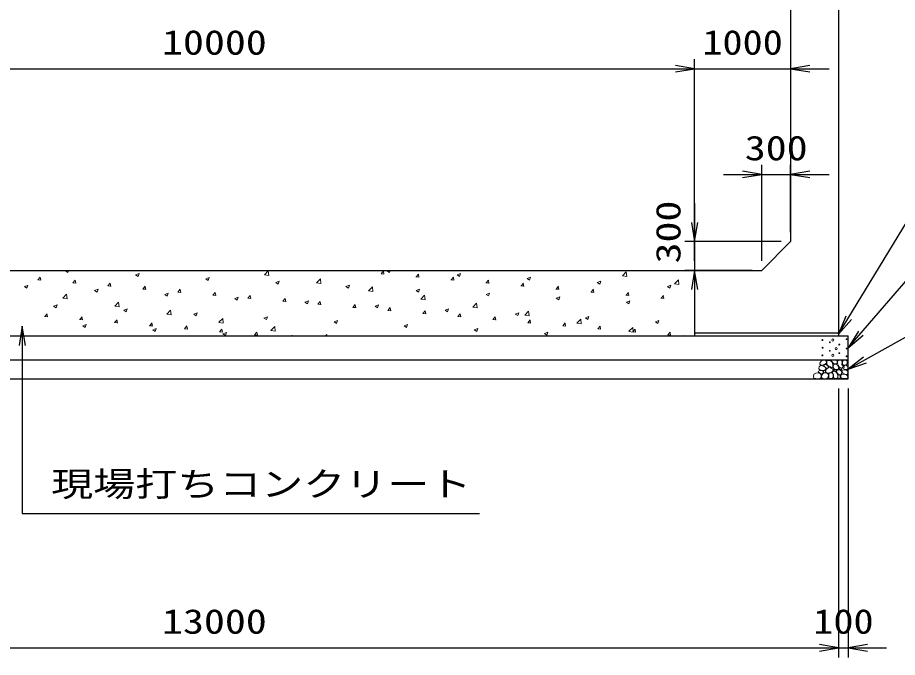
# Model space of a CAD drawing. Units: millimetres at full size. Extents: x 0 to 84100, y 0 to 59400.
# Drawn here: x 66001 to 75162, y 29320 to 35983 of the extents above; entities that cross this region are included whole.
import ezdxf
from ezdxf.enums import TextEntityAlignment as Align

# ---------------------------------------------------------------- set-up
doc = ezdxf.new("R2010")
doc.units = ezdxf.units.MM
for name, color, linetype, lineweight in [('D-DCR-HCHn', 4, 'Continuous', 9), ('D-STR-DIM', 7, 'Continuous', 25), ('D-STR-STRn', 1, 'Continuous', 25), ('D-STR-TXT', 7, 'Continuous', 25)]:
    doc.layers.add(name, color=color, linetype=linetype, lineweight=lineweight)
doc.styles.add('ＭＳ ゴシック', font='')
doc.styles.get('ＭＳ ゴシック').set_extended_font_data('MS Gothic')

# ---------------------------------------------------------------- blocks, each defined once
blk = doc.blocks.new('open_arrow')
at = {"color": 0, "linetype": 'Continuous', "lineweight": -2}
blk.add_lwpolyline([(7.5, 1.25), (0, 0), (7.5, -1.25)], dxfattribs=at)

msp = doc.modelspace()

# ---------------------------------------------------------------- linework, layer by layer
at = {"layer": 'D-DCR-HCHn'}
for p, q in [((66499.647, 33344.837), (66513.098, 33350)), ((66524.71, 33327.892), (66532.129, 33350)), ((69420.424, 33347.216), (69450.788, 33344.559)), ((69421.044, 33347.215), (69423.381, 33350)), ((69450.879, 33342.965), (69449.582, 33350)), ((69846.731, 33345.942), (69857.303, 33350)), ((69871.79, 33328.999), (69878.836, 33350)), ((66212.207, 33252.005), (66236.697, 33281.191)), ((66242.053, 33247.776), (66236.179, 33279.619)), ((66499.418, 33344.827), (66524.687, 33327.783)), ((67229.48, 33304.142), (67254.749, 33287.098)), ((67229.71, 33304.152), (67265.279, 33317.806)), ((67254.772, 33287.207), (67265.072, 33317.905)), ((67959.542, 33263.457), (67984.811, 33246.413)), ((67959.773, 33263.466), (67995.342, 33277.12)), ((67984.834, 33246.523), (67995.134, 33277.221)), ((68571.426, 33304.575), (68610.993, 33345.813)), ((68571.567, 33304.033), (68616.747, 33297.025)), ((68616.658, 33297.467), (68611.045, 33345.712)), ((69113.584, 33220.49), (69153.151, 33261.728)), ((69158.816, 33213.383), (69153.203, 33261.628)), ((69784.792, 33315.338), (69815.156, 33312.681)), ((69785.414, 33315.337), (69809.904, 33344.523)), ((69815.247, 33311.084), (69809.373, 33342.927)), ((69846.498, 33345.933), (69871.767, 33328.889)), ((70149.16, 33283.46), (70179.524, 33280.803)), ((70149.783, 33283.459), (70174.273, 33312.645)), ((70179.615, 33279.204), (70173.741, 33311.047)), ((70514.152, 33251.581), (70538.643, 33280.767)), ((70543.982, 33247.323), (70538.109, 33279.166)), ((70576.559, 33305.248), (70601.828, 33288.204)), ((70576.794, 33305.257), (70612.363, 33318.91)), ((70601.851, 33288.315), (70612.152, 33319.013)), ((71306.621, 33264.563), (71331.89, 33247.519)), ((71306.857, 33264.571), (71342.426, 33278.225)), ((71331.913, 33247.63), (71342.213, 33278.328)), ((72299.183, 33294.919), (72338.75, 33336.157)), ((72299.326, 33294.369), (72344.505, 33287.362)), ((72344.415, 33287.811), (72338.803, 33336.056)), ((66072.586, 33180.982), (66097.855, 33163.937)), ((66072.814, 33180.991), (66108.384, 33194.645)), ((66097.877, 33164.046), (66108.178, 33194.744)), ((66211.596, 33252.005), (66241.96, 33249.349)), ((66575.964, 33220.127), (66606.328, 33217.471)), ((66576.577, 33220.127), (66601.067, 33249.313)), ((66606.42, 33215.895), (66600.547, 33247.738)), ((66940.332, 33188.249), (66970.696, 33185.593)), ((66940.946, 33188.249), (66965.436, 33217.435)), ((66970.788, 33184.015), (66964.915, 33215.858)), ((67305.315, 33156.37), (67329.805, 33185.557)), ((67335.156, 33152.134), (67329.282, 33183.977)), ((68689.603, 33222.772), (68714.872, 33205.728)), ((68689.835, 33222.781), (68725.405, 33236.435)), ((68714.895, 33205.838), (68725.195, 33236.536)), ((69113.726, 33219.947), (69158.905, 33212.94)), ((69419.665, 33182.088), (69444.934, 33165.043)), ((69419.898, 33182.096), (69455.467, 33195.75)), ((69444.957, 33165.154), (69455.257, 33195.852)), ((69655.742, 33136.406), (69695.309, 33177.643)), ((69700.974, 33129.298), (69695.362, 33177.543)), ((70513.528, 33251.581), (70543.892, 33248.925)), ((70877.896, 33219.703), (70908.26, 33217.047)), ((70878.522, 33219.702), (70903.012, 33248.889)), ((70908.35, 33215.443), (70902.476, 33247.285)), ((71242.264, 33187.825), (71272.628, 33185.169)), ((71242.891, 33187.824), (71267.381, 33217.011)), ((71272.718, 33183.562), (71266.844, 33215.405)), ((71607.26, 33155.946), (71631.751, 33185.132)), ((71637.085, 33151.681), (71631.212, 33183.524)), ((72036.683, 33223.879), (72061.952, 33206.834)), ((72036.919, 33223.886), (72072.489, 33237.54)), ((72061.974, 33206.946), (72072.275, 33237.644)), ((72766.744, 33183.194), (72792.013, 33166.15)), ((72766.982, 33183.201), (72802.551, 33196.855)), ((72792.036, 33166.261), (72802.336, 33196.959)), ((72841.341, 33210.835), (72880.908, 33252.072)), ((72841.484, 33210.284), (72886.664, 33203.277)), ((72886.573, 33203.727), (72880.961, 33251.971)), ((66470.143, 33061.977), (66509.711, 33103.214)), ((66515.375, 33054.87), (66509.762, 33103.115)), ((66802.647, 33140.297), (66827.916, 33123.252)), ((66802.877, 33140.306), (66838.446, 33153.96)), ((66827.939, 33123.361), (66838.239, 33154.059)), ((67304.7, 33156.371), (67335.064, 33153.714)), ((67532.709, 33099.612), (67557.978, 33082.568)), ((67532.94, 33099.621), (67568.509, 33113.274)), ((67558.001, 33082.677), (67568.301, 33113.375)), ((67669.068, 33124.493), (67699.432, 33121.836)), ((67669.685, 33124.492), (67694.175, 33153.679)), ((67699.524, 33120.254), (67693.65, 33152.097)), ((68033.437, 33092.615), (68063.801, 33089.958)), ((68034.054, 33092.614), (68058.544, 33121.8)), ((68063.891, 33088.373), (68058.018, 33120.216)), ((68263.002, 33058.935), (68298.572, 33072.589)), ((68288.062, 33041.992), (68298.363, 33072.69)), ((68398.423, 33060.736), (68422.914, 33089.922)), ((68428.259, 33056.493), (68422.385, 33088.335)), ((69655.884, 33135.861), (69701.064, 33128.854)), ((70149.726, 33141.403), (70174.996, 33124.359)), ((70149.961, 33141.411), (70185.53, 33155.065)), ((70175.018, 33124.469), (70185.319, 33155.167)), ((70197.9, 33052.321), (70237.467, 33093.559)), ((70243.132, 33045.214), (70237.52, 33093.458)), ((70879.788, 33100.718), (70905.057, 33083.674)), ((70880.024, 33100.726), (70915.593, 33114.379)), ((70905.08, 33083.785), (70915.38, 33114.483)), ((71606.633, 33155.947), (71636.997, 33153.291)), ((71610.086, 33060.04), (71645.656, 33073.694)), ((71635.141, 33043.1), (71645.442, 33073.798)), ((71971.001, 33124.069), (72001.365, 33121.413)), ((71971.63, 33124.068), (71996.12, 33153.254)), ((72001.453, 33119.801), (71995.579, 33151.644)), ((72335.369, 33092.191), (72365.733, 33089.535)), ((72335.999, 33092.19), (72360.489, 33121.376)), ((72365.821, 33087.92), (72359.947, 33119.763)), ((72700.369, 33060.312), (72724.859, 33089.498)), ((72730.188, 33056.04), (72724.315, 33087.883)), ((66376.044, 32976.46), (66411.613, 32990.114)), ((66401.106, 32959.516), (66411.406, 32990.214)), ((66470.284, 33061.439), (66515.464, 33054.432)), ((67012.301, 32977.892), (67051.869, 33019.13)), ((67057.533, 32970.785), (67051.92, 33019.03)), ((68262.77, 33058.927), (68288.039, 33041.883)), ((68397.805, 33060.737), (68428.169, 33058.08)), ((68762.173, 33028.859), (68792.537, 33026.202)), ((68762.793, 33028.858), (68787.283, 33058.044)), ((68792.627, 33024.612), (68786.753, 33056.455)), ((68992.832, 33018.242), (69018.101, 33001.198)), ((68993.065, 33018.25), (69028.635, 33031.904)), ((69018.124, 33001.308), (69028.424, 33032.006)), ((69126.541, 32996.981), (69156.905, 32994.324)), ((69127.162, 32996.98), (69151.652, 33026.166)), ((69156.994, 32992.731), (69151.121, 33024.574)), ((69491.531, 32965.101), (69516.022, 32994.288)), ((69521.362, 32960.851), (69515.488, 32992.694)), ((69723.128, 32977.565), (69758.697, 32991.219)), ((69748.185, 32960.623), (69758.486, 32991.321)), ((70198.042, 33051.776), (70243.222, 33044.769)), ((70740.058, 32968.236), (70779.626, 33009.474)), ((70785.29, 32961.129), (70779.678, 33009.374)), ((71609.85, 33060.033), (71635.119, 33042.989)), ((72339.911, 33019.348), (72365.18, 33002.304)), ((72340.149, 33019.355), (72375.718, 33033.009)), ((72365.203, 33002.416), (72375.503, 33033.114)), ((72699.737, 33060.313), (72730.101, 33057.656)), ((66282.694, 32869.891), (66307.184, 32899.078)), ((66312.535, 32865.662), (66306.662, 32897.505)), ((66375.814, 32976.451), (66401.083, 32959.407)), ((67012.442, 32977.353), (67057.622, 32970.346)), ((67105.876, 32935.766), (67131.145, 32918.722)), ((67106.107, 32935.775), (67141.676, 32949.429)), ((67131.168, 32918.831), (67141.468, 32949.529)), ((67554.46, 32893.807), (67594.027, 32935.045)), ((67554.6, 32893.268), (67599.78, 32886.261)), ((67599.691, 32886.701), (67594.079, 32934.946)), ((67835.938, 32895.081), (67861.207, 32878.037)), ((67836.169, 32895.09), (67871.739, 32908.743)), ((67861.229, 32878.147), (67871.53, 32908.845)), ((69490.909, 32965.102), (69521.273, 32962.446)), ((69722.894, 32977.557), (69748.163, 32960.513)), ((69855.277, 32933.224), (69885.641, 32930.568)), ((69855.901, 32933.223), (69880.391, 32962.41)), ((69885.73, 32928.97), (69879.856, 32960.813)), ((70219.646, 32901.346), (70250.01, 32898.69)), ((70220.27, 32901.345), (70244.76, 32930.531)), ((70250.097, 32897.09), (70244.224, 32928.933)), ((70452.955, 32936.872), (70478.224, 32919.828)), ((70453.191, 32936.88), (70488.76, 32950.534)), ((70478.247, 32919.939), (70488.547, 32950.637)), ((70584.639, 32869.467), (70609.13, 32898.653)), ((70614.465, 32865.209), (70608.591, 32897.052)), ((70740.2, 32967.69), (70785.38, 32960.683)), ((71183.017, 32896.187), (71208.286, 32879.143)), ((71183.253, 32896.195), (71218.823, 32909.848)), ((71208.308, 32879.255), (71218.609, 32909.952)), ((71282.216, 32884.152), (71321.784, 32925.389)), ((71327.449, 32877.045), (71321.836, 32925.289)), ((66282.081, 32869.892), (66312.445, 32867.235)), ((66646.45, 32838.014), (66676.814, 32835.357)), ((66647.063, 32838.013), (66671.554, 32867.199)), ((66676.903, 32833.782), (66671.03, 32865.624)), ((67010.818, 32806.136), (67041.182, 32803.479)), ((67011.433, 32806.135), (67035.923, 32835.321)), ((67041.271, 32801.901), (67035.397, 32833.744)), ((67375.802, 32774.257), (67400.292, 32803.443)), ((67405.639, 32770.02), (67399.765, 32801.863)), ((68096.618, 32809.723), (68136.185, 32850.96)), ((68096.758, 32809.182), (68141.938, 32802.175)), ((68141.849, 32802.616), (68136.237, 32850.861)), ((68565.999, 32854.397), (68591.268, 32837.352)), ((68566.232, 32854.404), (68601.802, 32868.058)), ((68591.291, 32837.462), (68601.591, 32868.16)), ((69296.061, 32813.712), (69321.33, 32796.667)), ((69296.295, 32813.719), (69331.864, 32827.373)), ((69321.352, 32796.778), (69331.653, 32827.476)), ((70584.014, 32869.468), (70614.378, 32866.812)), ((70948.382, 32837.59), (70978.746, 32834.934)), ((70949.009, 32837.589), (70973.499, 32866.775)), ((70978.833, 32833.329), (70972.959, 32865.171)), ((71282.358, 32883.605), (71327.538, 32876.598)), ((71312.75, 32805.712), (71343.114, 32803.055)), ((71313.378, 32805.711), (71337.868, 32834.897)), ((71343.2, 32801.448), (71337.327, 32833.291)), ((71677.747, 32773.832), (71702.238, 32803.019)), ((71707.568, 32769.567), (71701.694, 32801.41)), ((71824.374, 32800.067), (71863.942, 32841.305)), ((71824.516, 32799.519), (71869.696, 32792.512)), ((71869.607, 32792.96), (71863.994, 32841.205)), ((71913.078, 32855.503), (71938.348, 32838.458)), ((71913.316, 32855.509), (71948.885, 32869.163)), ((71938.37, 32838.57), (71948.67, 32869.268)), ((72643.14, 32814.818), (72668.409, 32797.774)), ((72643.379, 32814.824), (72678.948, 32828.478)), ((72668.431, 32797.886), (72678.732, 32828.584)), ((66679.043, 32771.921), (66704.312, 32754.877)), ((66679.274, 32771.929), (66714.843, 32785.583)), ((66704.335, 32754.986), (66714.635, 32785.684)), ((67375.186, 32774.258), (67405.55, 32771.601)), ((67409.105, 32731.236), (67434.374, 32714.192)), ((67409.336, 32731.244), (67444.906, 32744.898)), ((67434.396, 32714.301), (67444.697, 32744.999)), ((67739.554, 32742.38), (67769.918, 32739.723)), ((67740.171, 32742.379), (67764.662, 32771.565)), ((67770.006, 32738.14), (67764.133, 32769.983)), ((68103.922, 32710.501), (68134.286, 32707.845)), ((68104.541, 32710.5), (68129.031, 32739.687)), ((68134.374, 32706.259), (68128.5, 32738.102)), ((68468.91, 32678.622), (68493.4, 32707.809)), ((68498.742, 32674.379), (68492.868, 32706.221)), ((68638.776, 32725.638), (68678.343, 32766.876)), ((68638.916, 32725.097), (68684.096, 32718.09)), ((68684.007, 32718.532), (68678.395, 32766.776)), ((70026.122, 32773.027), (70051.391, 32755.983)), ((70026.358, 32773.034), (70061.927, 32786.688)), ((70051.414, 32756.093), (70061.714, 32786.791)), ((70756.184, 32732.342), (70781.453, 32715.298)), ((70756.42, 32732.349), (70791.99, 32746.003)), ((70781.475, 32715.409), (70791.776, 32746.107)), ((71677.118, 32773.834), (71707.482, 32771.177)), ((72041.486, 32741.956), (72071.85, 32739.299)), ((72042.117, 32741.954), (72066.607, 32771.141)), ((72071.936, 32737.687), (72066.062, 32769.53)), ((72366.532, 32715.982), (72406.1, 32757.22)), ((72366.675, 32715.434), (72411.854, 32708.427)), ((72405.855, 32710.078), (72436.219, 32707.421)), ((72411.765, 32708.876), (72406.152, 32757.12)), ((72406.486, 32710.076), (72430.976, 32739.262)), ((72436.303, 32705.806), (72430.43, 32737.649)), ((72770.855, 32678.198), (72795.346, 32707.384)), ((68139.166, 32690.551), (68164.435, 32673.507)), ((68139.399, 32690.559), (68174.969, 32704.212)), ((68164.458, 32673.617), (68174.758, 32704.315)), ((68468.29, 32678.623), (68498.654, 32675.967)), ((68852.794, 32670), (68857.77, 32675.93)), ((68858.036, 32670), (68857.236, 32674.341)), ((69208.228, 32670), (69220.501, 32682.791)), ((69222.03, 32670), (69220.553, 32682.692)), ((71486.246, 32691.657), (71511.515, 32674.613)), ((71486.483, 32691.664), (71522.052, 32705.317)), ((71511.537, 32674.724), (71521.837, 32705.422)), ((72770.223, 32678.2), (72800.587, 32675.543)), ((72800.671, 32673.926), (72794.797, 32705.769)), ((72945.25, 32670), (72948.258, 32673.135)), ((72948.664, 32670), (72948.311, 32673.036))]:
    msp.add_line(p, q, dxfattribs=at)
for points in [[(74356.628, 32311.832), (74351.312, 32316.874), (74344.524, 32325.68), (74342.855, 32333.275), (74346.856, 32347.685), (74360.912, 32358.67), (74381.093, 32357.89), (74408.302, 32343.001), (74417.914, 32330.757), (74414.848, 32316.784), (74405.222, 32310.04), (74396.401, 32309.145), (74382.637, 32309.524), (74369.192, 32311.002)], [(74417.988, 32379.601), (74424.036, 32385.086), (74425.103, 32390.792), (74421.586, 32403.305), (74411.29, 32417.61), (74388.996, 32416.105), (74367.429, 32405.811), (74352.805, 32385.597), (74354.979, 32372.456), (74361.98, 32365.716), (74373.231, 32363.215), (74389.489, 32367.483), (74410.711, 32374.481)], [(74445.202, 32345.711), (74443.546, 32339.566), (74437.989, 32335.193), (74425.81, 32333.302), (74414.695, 32339.802), (74404.408, 32349.138), (74395.142, 32357.333), (74395.365, 32363.462), (74401.264, 32368.875), (74415.797, 32370.356), (74428.53, 32364.383), (74437.989, 32355.165), (74442.719, 32350.556)], [(74436.797, 32279.532), (74472.171, 32286.129), (74487.218, 32298.266), (74491.97, 32317.263), (74477.287, 32331.629), (74448.677, 32339.69), (74427.03, 32326.761), (74413.039, 32309.347), (74416.998, 32291.67)], [(74476.553, 32336.214), (74489.311, 32340.569), (74490.575, 32368.678), (74477.488, 32397.359), (74460.552, 32413.536), (74428.597, 32407.032), (74425.867, 32371.913), (74436.184, 32359.876), (74464.261, 32344.301)], [(74541.015, 32358.431), (74552.573, 32330.693), (74543.327, 32319.136), (74515.589, 32319.136), (74504.032, 32323.759), (74492.475, 32339.939), (74492.475, 32353.808), (74504.032, 32372.299), (74517.901, 32374.611)], [(74580.31, 32413.906), (74587.244, 32393.102), (74584.933, 32369.988), (74601.113, 32344.562), (74580.31, 32333.005), (74557.195, 32344.562), (74543.327, 32363.053), (74538.704, 32393.102), (74543.327, 32409.283), (74557.195, 32416.217)], [(74598.802, 32411.594), (74619.605, 32416.217), (74638.096, 32406.971), (74640.408, 32386.168), (74635.785, 32369.988), (74612.67, 32363.053), (74596.49, 32363.053), (74589.556, 32374.611), (74589.556, 32400.037)], [(74642.719, 32353.808), (74649.654, 32333.005), (74640.408, 32319.136), (74617.293, 32316.824), (74601.512, 32323.599), (74608.048, 32339.939), (74603.425, 32349.185), (74612.67, 32358.431), (74626.539, 32363.053)], [(74340.028, 32222.493), (74355.163, 32224.274), (74365.134, 32229.787), (74369.165, 32242.722), (74369.055, 32254.963), (74359.828, 32271.678), (74341.758, 32282.822), (74314.269, 32278.403), (74292.547, 32270.334), (74287.357, 32246.125), (74291.97, 32228.257), (74313.116, 32222.877)], [(74372.403, 32270.331), (74382.105, 32275.079), (74389.11, 32283.822), (74389.281, 32295.084), (74385.058, 32305.627), (74369.811, 32307.625), (74354.946, 32308.018), (74340.519, 32302.512), (74338.151, 32293.273), (74350.46, 32282.195), (74365.445, 32273.15)], [(74437.648, 32273.637), (74422.694, 32282.556), (74396.56, 32282.292), (74375.07, 32263.525), (74371.357, 32234.899), (74385.147, 32224.245), (74421.902, 32221.871), (74438.269, 32231.633), (74442.828, 32254.06)], [(74400.029, 32285.265), (74395.817, 32288.446), (74392.314, 32293.505), (74392.19, 32300.431), (74396.586, 32306.067), (74404.231, 32307.977), (74410.644, 32306.179), (74412.296, 32300.442), (74413.104, 32294.835), (74412.119, 32287.456), (74406.025, 32284.127)], [(74485.412, 32227.783), (74466.15, 32223.503), (74449.028, 32232.064), (74446.888, 32251.326), (74449.032, 32274.878), (74472.571, 32282.327), (74487.553, 32278.603), (74493.973, 32262.027), (74493.973, 32238.484)], [(74502.534, 32225.643), (74496.114, 32244.905), (74498.254, 32266.308), (74483.272, 32289.85), (74502.534, 32300.551), (74523.937, 32289.85), (74536.778, 32272.728), (74541.059, 32244.905), (74536.778, 32229.924), (74523.937, 32223.503)], [(74506.815, 32300.551), (74496.114, 32309.112), (74500.394, 32315.533), (74515.376, 32315.533), (74521.796, 32313.393), (74526.077, 32304.832), (74519.656, 32298.411)], [(74538.918, 32277.009), (74528.217, 32302.692), (74536.778, 32313.393), (74562.461, 32313.393), (74573.162, 32309.112), (74583.863, 32294.131), (74583.863, 32281.289), (74573.162, 32264.167), (74560.321, 32262.027)], [(74543.199, 32229.924), (74543.199, 32255.606), (74553.9, 32262.027), (74564.601, 32255.606), (74566.741, 32240.625), (74564.601, 32227.783), (74549.619, 32223.503)], [(74575.687, 32333.005), (74587.244, 32323.759), (74582.621, 32316.824), (74566.441, 32316.824), (74559.507, 32319.136), (74554.884, 32328.382), (74561.818, 32335.316)], [(74590.284, 32223.503), (74575.302, 32229.924), (74571.022, 32251.326), (74579.583, 32266.308), (74594.565, 32270.588), (74613.827, 32268.448), (74635.229, 32259.887), (74645.93, 32247.045), (74645.93, 32232.064), (74639.51, 32223.503), (74613.827, 32225.643)], [(74598.845, 32277.009), (74581.723, 32302.692), (74583.863, 32309.112), (74607.406, 32315.533), (74628.808, 32313.393), (74643.79, 32300.551), (74645.93, 32285.57), (74643.79, 32270.588), (74626.668, 32266.308)]]:
    msp.add_lwpolyline(points, close=True, dxfattribs=at)
msp.add_lwpolyline([(74506.568, 32418.547), (74523.907, 32416.446), (74535.742, 32408.701), (74535.374, 32389.819), (74529.486, 32376.087), (74514.975, 32376.185), (74494.893, 32379.153), (74485.201, 32393.689), (74475.918, 32403.492), (74473.116, 32414.345), (74485.901, 32418.547), (74506.918, 32418.547)], dxfattribs=at)
for centre, radius in [((74381.091, 32625.045), 4.5), ((74490.004, 32625.045), 11.25), ((74632.197, 32634.121), 4.5), ((74382.803, 32545.221), 4.5), ((74458.437, 32601.359), 4.5), ((74524.996, 32536.145), 11.25), ((74556.563, 32577.541), 4.5), ((74633.909, 32536.145), 4.5), ((74381.091, 32464.955), 4.5), ((74458.437, 32512.459), 4.5), ((74490.004, 32464.955), 11.25), ((74556.563, 32488.641), 4.5), ((74632.197, 32455.879), 4.5)]:
    msp.add_circle(centre, radius, dxfattribs=at)
at = {"layer": 'D-STR-DIM'}
for p, q in [((73050, 33450), (73050, 35550)), ((73050, 33450), (73050, 35550)), ((63050, 35450), (73050, 35450)), ((72650, 35450), (74450, 35450)), ((73750, 33450), (73750, 34450)), ((74050, 33750), (74050, 34450)), ((73350, 34350), (74450, 34350)), ((73050, 34050), (73050, 32950)), ((73950, 33650), (72950, 33650)), ((73650, 33350), (72950, 33350)), ((74550, 32120), (74550, 29320)), ((74550, 32120), (74550, 29320)), ((74650, 32120), (74650, 29320)), ((61550, 29420), (74550, 29420)), ((74150, 29420), (75050, 29420))]:
    msp.add_line(p, q, dxfattribs=at)
at = {"layer": 'D-STR-STRn'}
for p, q in [((74550, 39220), (74550, 32700)), ((74050, 38550), (74050, 33650)), ((73750, 33350), (74050, 33650)), ((62350, 33350), (73750, 33350)), ((73050, 33350), (73050, 32670)), ((61450, 32670), (74650, 32670)), ((73050, 32700), (74550, 32700)), ((74550, 32700), (74550, 32670)), ((74650, 32220), (74650, 32670)), ((61450, 32420), (74650, 32420)), ((61450, 32220), (74650, 32220))]:
    msp.add_line(p, q, dxfattribs=at)
at = {"layer": 'D-STR-TXT'}
for points in [[(74550, 32685), (75450, 34170), (75650, 34170), (77983.249, 34170)], [(74650, 32545), (75450, 33470), (75650, 33470), (79301.523, 33470)], [(66050, 32770), (66050, 30820), (66250, 30820), (70811.168, 30820)], [(74650, 32320), (75450, 32770), (75650, 32770), (77064.721, 32770)]]:
    msp.add_lwpolyline(points, dxfattribs=at)

# ---------------------------------------------------------------- block references
at = {"layer": 'D-STR-DIM', "xscale": 26.7, "yscale": 26.7}
for p, rotation in [((73050, 35450), 180), ((73050, 35450), 180), ((73750, 34350), 180), ((73050, 33650), 90), ((73050, 33350), 270), ((74550, 29420), 180), ((74550, 29420), 180)]:
    msp.add_blockref('open_arrow', p, dxfattribs=dict(at, rotation=rotation))
for p in [(74050, 35450), (74050, 34350), (74650, 29420)]:
    msp.add_blockref('open_arrow', p, dxfattribs=at)
at = {"layer": 'D-STR-TXT', "xscale": 26.7, "yscale": 26.7}
for p, rotation in [((74550, 32685), 58.8), ((66050, 32770), 270), ((74650, 32545), 49.1), ((74650, 32320), 29.4)]:
    msp.add_blockref('open_arrow', p, dxfattribs=dict(at, rotation=rotation))

# ---------------------------------------------------------------- texts
at = {"layer": 'D-STR-DIM', "style": 'ＭＳ ゴシック'}
for s, width, p in [('10000', 1.25, (68050, 35725)), ('1000', 1.2, (73550, 35725)), ('300', 1.25, (73900, 34625)), ('13000', 1.25, (68050, 29695)), ('100', 1.2, (74600, 29695))]:
    msp.add_text(s, height=256.6, dxfattribs=dict(at, width=width)).set_placement(p, align=Align.MIDDLE_CENTER)
at = {"layer": 'D-STR-DIM', "style": 'ＭＳ ゴシック', "width": 1.25}
msp.add_text('300', height=256.6, rotation=90, dxfattribs=at).set_placement((72775, 33750), align=Align.MIDDLE_CENTER)
at = {"layer": 'D-STR-TXT', "style": 'ＭＳ ゴシック', "width": 1.25}
msp.add_text('現場打ちコンクリート', height=256.6, dxfattribs=at).set_placement((66350, 30920), align=Align.BOTTOM_LEFT)

doc.saveas('drawing.dxf')
